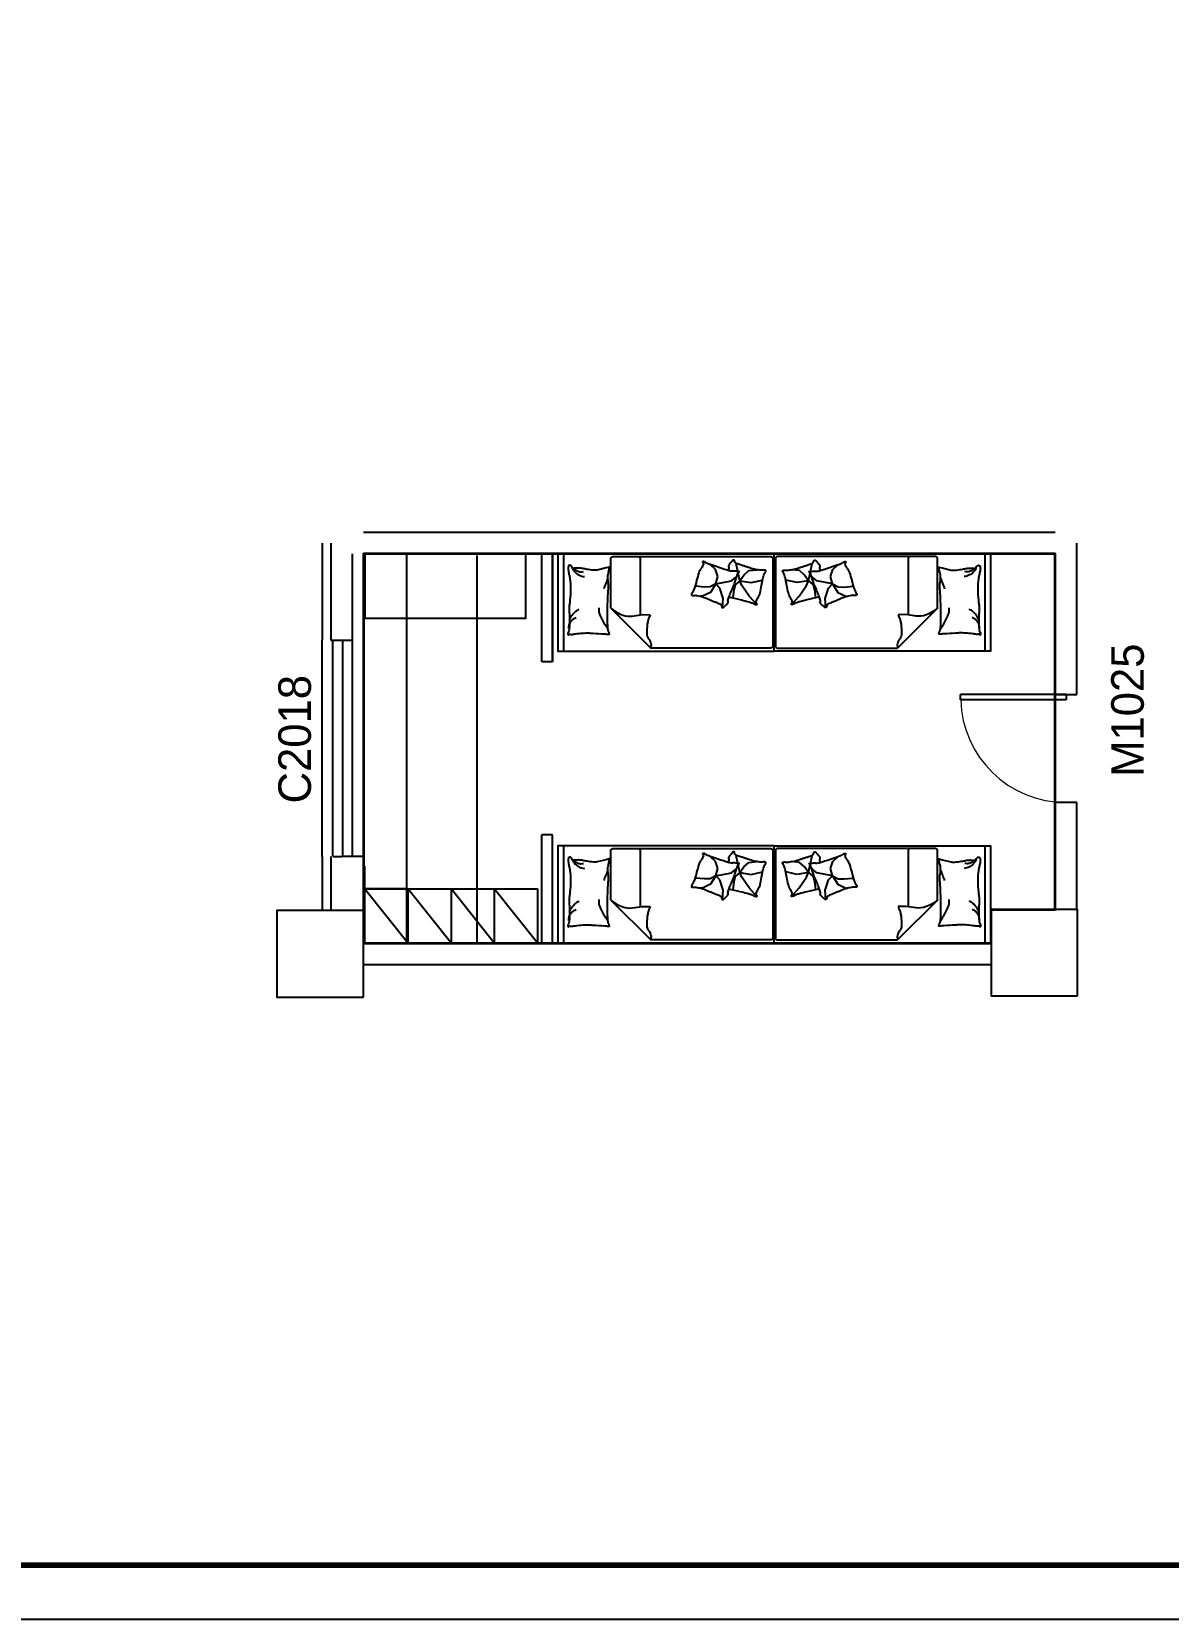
# Model space of a CAD drawing. Extents: x 39238 to 748440, y -374049 to 522939.
# Drawn here: x 689671 to 700183, y 214291 to 228976 of the extents above; entities that cross this region are included whole.
import ezdxf

# ---------------------------------------------------------------- set-up
doc = ezdxf.new("R2010")
doc.units = 0
doc.header["$LTSCALE"] = 1000
doc.header["$MEASUREMENT"] = 0
for name, color, linetype in [('COLUMN', 9, 'Continuous'), ('LVTRY', 6, 'Continuous'), ('PUB_TITLE', 7, 'Continuous'), ('SURFACE', 6, 'Continuous'), ('WALL', 2, 'Continuous'), ('WINDOW', 4, 'Continuous'), ('WINDOW_TEXT', 7, 'Continuous'), ('家具', 8, 'Continuous')]:
    doc.layers.add(name, color=color, linetype=linetype)
doc.layers.add('砼柱', color=2, linetype='Continuous', lineweight=35)
doc.styles.add('_TCH_WINDOW', font='AcadEref.ttf', dxfattribs={"height": 3.5, "bigfont": 'GBCBIG'})
doc.styles.add('DIM_FONT', font='simplex_.ttf', dxfattribs={"width": 0.7, "bigfont": 'GBCBIG'})

# ---------------------------------------------------------------- blocks, each defined once
blk = doc.blocks.new('$TCHSYS$WIN2D')
for p, q in [((-0.5, 0.5), (0.5, 0.5)), ((0.5, 0.1667), (-0.5, 0.1667)), ((0.5, -0.1667), (-0.5, -0.1667)), ((-0.5, -0.5), (0.5, -0.5))]:
    blk.add_line(p, q)
blk = doc.blocks.new('M_C55HKH')
for p, q in [((0, -52), (900, -52)), ((26, -509), (26, -1968)), ((503, -489), (46, -489)), ((503, -489), (872, -858)), ((46, -761), (564, -761)), ((872, -1968), (872, -858)), ((299, -1273), (295, -1270)), ((307, -1352), (299, -1273)), ((393, -1337), (392, -1318)), ((146, -1456), (100, -1409)), ((211, -1478), (146, -1456)), ((278, -1459), (211, -1478)), ((278, -1459), (251, -1606)), ((278, -1459), (305, -1407)), ((278, -1459), (357, -1410)), ((317, -1498), (278, -1459)), ((305, -1407), (307, -1352)), ((357, -1410), (393, -1337)), ((251, -1606), (219, -1643)), ((412, -1527), (317, -1498)), ((495, -1523), (412, -1527)), ((163, -1664), (89, -1649)), ((196, -1718), (154, -1766)), ((249, -1682), (175, -1667)), ((249, -1682), (196, -1718)), ((219, -1643), (211, -1652)), ((249, -1682), (286, -1639)), ((249, -1682), (266, -1787)), ((292, -1700), (249, -1682)), ((286, -1639), (333, -1628)), ((391, -1769), (292, -1700)), ((333, -1628), (405, -1618)), ((154, -1766), (147, -1841)), ((266, -1787), (243, -1892)), ((469, -1839), (391, -1769)), ((46, -1988), (852, -1988))]:
    blk.add_line(p, q)
blk.add_lwpolyline([(0, -2000), (0, 0), (900, 0), (900, -2000)], close=True)
for points in [[(135, -134, -0.263368), (107, -115, -0.494818), (116, -96, -0.049225), (134, -94, -0.036831), (158, -96, -0.031893), (196, -104, 0.035782), (230, -111, 0.032941), (319, -117, 0.026564), (430, -111, 0.017905), (468, -106, -0.033397), (488, -104, -0.03204), (525, -104, 0.018442), (590, -107, 0.010837), (654, -107, 0.014624), (702, -104, 0.111249), (725, -96, -0.153708), (742, -92, -0.076444), (749, -94, -0.215512), (751, -96, -0.585858), (748, -99, 0.363489), (744, -102, 0.191716), (743, -113, -0.129675), (745, -130, -0.01735), (742, -147, 0.019326), (740, -162, 0.018818), (733, -230, 0.021828), (732, -289, 0.006204), (734, -323, 0.001963), (740, -430, 0.028341), (744, -466, -0.117014), (744, -475, -0.36606), (742, -476, -0.03973), (728, -473, -0.048309), (715, -468, 0.062981), (704, -464, 0.04058), (681, -461, 0.014345), (614, -458, 0.005484), (488, -459, 0.007153), (392, -462, 0.008762), (350, -465, -0.008153), (304, -468, -0.06251), (247, -463, 0.078669), (201, -461, 0.047825), (179, -466, -0.034494), (148, -473, -0.023571), (123, -476, -0.510228), (122, -475), (129, -445), (150, -363, 0.073041), (152, -343, 0.023305), (146, -282, 0.018299), (142, -259, -0.01097), (135, -221, -0.042281), (132, -187, -0.027201), (135, -133)], [(135, -134, -0.077379), (170, -159, -0.077379), (195, -194, -0.047525), (205, -218, -0.047525), (210, -244)], [(609, -107, 0.027842), (585, -118, 0.048685), (573, -126, 0.023666), (545, -150, 0.031223), (526, -171, 0.046801), (521, -179, 0.023191), (513, -196)], [(691, -102, 0.088153), (656, -105, 0.088153), (625, -120, 0.077547), (604, -142, 0.077547), (590, -169)], [(133, -150, -0.05369), (148, -163, -0.070312), (156, -175, -0.015448), (159, -183, -0.013244), (163, -194, -0.082127), (166, -212, -0.064164), (163, -235)], [(225, -460, 0.009729), (253, -451, 0.009729), (280, -441, 0.007971), (301, -432, 0.007971), (323, -423)], [(695, -462, 0.016108), (656, -436, 0.024599), (629, -421, 0.009477), (580, -397, 0.015937), (550, -385, 0.072521), (534, -381, 0.033339), (498, -381)], [(503, -489, -0.085272), (566, -599, -0.124044), (575, -686), (562, -782), (563, -854)], [(563, -854, -0.027362), (602, -838, -0.040834), (629, -830, -0.038441), (717, -821, -0.076528), (761, -826, -0.103649), (788, -840, 0.093398), (818, -857, 0.072727), (841, -861, 0.052315), (872, -858)], [(400, -1581, 0.025626), (402, -1591, 0.0108), (426, -1697, 0.00456), (445, -1769, 0.01125), (454, -1797, 0.069394), (462, -1813, -0.079756), (468, -1827, -0.106399), (469, -1839, -0.328642), (466, -1842, -0.299547), (461, -1840, 0.189917), (454, -1835, 0.033518), (446, -1833, 0.075627), (442, -1833, 0.053489), (436, -1835, 0.017838), (418, -1843, 0.038394), (397, -1855, -0.059529), (384, -1862, -0.035943), (362, -1869, -0.011245), (291, -1884, -0.006203), (259, -1889, 0.010783), (241, -1893, 0.019485), (230, -1895, 0.005062), (188, -1908, 0.101392), (167, -1919, -0.223768), (156, -1922, -0.25558), (153, -1920, -0.081563), (150, -1907, -0.071805), (151, -1893, 0.069985), (152, -1879, 0.03546), (145, -1831, 0.029432), (130, -1774, 0.001554), (121, -1746, -0.00152), (112, -1718, -0.004735), (102, -1689, 0.00382), (91, -1653, 0.296001), (66, -1634, -0.649774), (61, -1616, -0.02319), (65, -1613, 0.0288), (68, -1610, 0.005727), (73, -1605, -0.004358), (80, -1599, -0.027528), (94, -1586, -0.046214), (104, -1580, -0.194121), (117, -1579, 0.133719), (137, -1580, 0.005779), (155, -1575, 0.008882)]]:
    blk.add_lwpolyline(points, format="xyb")
blk.add_lwpolyline([(345, -1251, 0.101392), (366, -1238, -0.223768), (377, -1234, -0.25558), (380, -1236, -0.081563), (384, -1249, -0.071805), (384, -1263, 0.069985), (384, -1277, 0.03546), (394, -1324, 0.029432), (414, -1380, 0.001554), (425, -1407, -0.00152), (437, -1434, -0.004735), (448, -1462, 0.00382), (462, -1497, 0.296001), (488, -1515, -0.649774), (495, -1532, -0.02319), (491, -1536, 0.0288), (488, -1539, 0.005727), (484, -1544, -0.004358), (478, -1551, -0.027528), (464, -1564, -0.046214), (455, -1571, -0.194121), (442, -1573, 0.133719), (422, -1574, 0.011505), (387, -1586, 0.008882), (343, -1604, 0.012426), (286, -1629, -0.033612), (264, -1637), (218, -1652), (182, -1663, 0.224341), (170, -1674, -0.722772), (163, -1673, -0.103513), (163, -1670, 0.053465), (163, -1664, 0.030109), (161, -1646, -0.031436), (159, -1628, -0.05324), (160, -1616, 0.05518), (161, -1604, 0.056271), (157, -1583, 0.0108), (124, -1480, 0.00456), (100, -1409, 0.01125), (89, -1381, 0.069394), (80, -1366, -0.079756), (73, -1353, -0.106399), (71, -1341, -0.328642), (74, -1338, -0.299547), (79, -1340, 0.189917), (86, -1344, 0.033518), (94, -1345, 0.075627), (98, -1345, 0.053489), (104, -1343, 0.017838), (122, -1333, 0.038394), (141, -1319, -0.059529), (154, -1311, -0.035943), (175, -1303, -0.011245), (245, -1283, -0.006203), (276, -1275, 0.010783), (295, -1270, 0.019485), (305, -1266, 0.005062)], format="xyb", close=True)
for centre, start, end in [((46, -509), 90, 180), ((46, -741), 180, 270), ((46, -1968), 180, 270), ((852, -1968), 270, 0)]:
    blk.add_arc(centre, 20, start, end)
at = {"style": 'DIM_FONT', "width": 0.8, "flags": 9}
for tag in ['XSIZE', 'YSIZE']:
    blk.add_attdef(tag, (0, 0), '', height=0.5, dxfattribs=at)
blk = doc.blocks.new('sde')
for p, q in [((193374, 243331), (193879, 243331)), ((193374, 243331), (193374, 242931)), ((193874, 243331), (193374, 242931)), ((193874, 242931), (193874, 243331)), ((193874, 243331), (193874, 241732)), ((193374, 242931), (193874, 242931)), ((193874, 242931), (193374, 242531)), ((193374, 242531), (193874, 242531)), ((193874, 242531), (193374, 242131)), ((193374, 242131), (193874, 242131)), ((193874, 242131), (193374, 241732)), ((193374, 241732), (193874, 241732)), ((193374, 241695), (194374, 241695)), ((193374, 241595), (194374, 241595)), ((193374, 241595), (194374, 241595)), ((194374, 241595), (194374, 241695)), ((195974, 241695), (196974, 241695)), ((195974, 241595), (195974, 241695)), ((195974, 241595), (196974, 241595)), ((196974, 241595), (195974, 241595))]:
    blk.add_line(p, q)
at = {"layer": 'LVTRY'}
blk.add_lwpolyline([(196975, 243327), (196975, 241846), (196375, 241846), (196375, 243327)], close=True, dxfattribs=at)
at = {"layer": 'WALL'}
blk.add_line((193674, 243331), (194084, 243330), dxfattribs=at)
at = {"layer": '家具', "xscale": -1, "rotation": 359.9999999533093}
for p in [(194274, 241545), (196974, 241545)]:
    blk.add_blockref('M_C55HKH', p, dxfattribs=at)
at = {"layer": '家具', "rotation": 179.9999999533093}
for p in [(194274, 237545), (196974, 237545)]:
    blk.add_blockref('M_C55HKH', p, dxfattribs=at)
blk = doc.blocks.new('_FZHK')
blk.add_lwpolyline([(-0.5, -0.5), (0.5, -0.5), (0.5, 0.5), (-0.5, 0.5)], close=True)
blk = doc.blocks.new('$DorLib2D$00000001')
for p, q in [((0.45, 0.975), (0.5, 0.975)), ((0.45, 0), (0.45, 0.975)), ((0.5, 0), (0.5, 0.975)), ((0.5, 0), (0.45, 0))]:
    blk.add_line(p, q)
at = {"lineweight": 13}
blk.add_arc((0.475, 0), 0.975, 91.4693, 180, dxfattribs=at)
blk = doc.blocks.new('trh')
at = {"const_width": 20}
for points in [[(361574, 221212), (365175, 221212)], [(361559, 220561), (365159, 220561)]]:
    blk.add_lwpolyline(points, dxfattribs=at)
at = {"layer": 'SURFACE'}
for p, q in [((362374, 221992), (361874, 221992)), ((362374, 221992), (361874, 221992)), ((362374, 221892), (362374, 221812)), ((362374, 221892), (362374, 221812)), ((365274, 221992), (364374, 221992)), ((365274, 221992), (364374, 221992)), ((364374, 221892), (364374, 221812)), ((364374, 221892), (364374, 221812))]:
    blk.add_line(p, q, dxfattribs=at)
at = {"layer": 'WALL'}
for p, q in [((362374, 221912), (361874, 221912)), ((365274, 221912), (364374, 221912)), ((364374, 221912), (364374, 221712)), ((362374, 221612), (362374, 221812)), ((361374, 221612), (361374, 215812)), ((361574, 221612), (361574, 215812)), ((361874, 221612), (362374, 221612)), ((364374, 221712), (365174, 221712)), ((365174, 221612), (365174, 215212)), ((365374, 221612), (365374, 215212)), ((362874, 215212), (361874, 215212)), ((362874, 215012), (362874, 215212)), ((365174, 215212), (363874, 215212)), ((363874, 215212), (363874, 215012)), ((361874, 215012), (362874, 215012)), ((363874, 215012), (365274, 215012))]:
    blk.add_line(p, q, dxfattribs=at)
blk.add_blockref('sde', (168200, -21733))
at = {"layer": 'COLUMN', "xscale": 800, "yscale": 800, "zscale": 800, "rotation": 359.9999999525172}
for p in [(361474, 222012), (361485, 215406)]:
    blk.add_blockref('_FZHK', p, dxfattribs=at)
at = {"layer": 'WINDOW'}
ref = blk.add_blockref('$TCHSYS$WIN2D', (363374, 221852), dxfattribs=dict(at, xscale=-2000, yscale=280, zscale=-2000, rotation=180.0000000092106))
ref.add_attrib('A', 'C2018', (362865, 222097), dxfattribs={"layer": 'WINDOW_TEXT', "height": 301.6, "rotation": 0, "style": '_TCH_WINDOW'})
ref = blk.add_blockref('$DorLib2D$00000001', (363374, 215112), dxfattribs=dict(at, xscale=1000, yscale=1000, zscale=1000, rotation=359.9999999505605))
ref.add_attrib('A', 'M1025', (363111, 214393), dxfattribs={"layer": 'WINDOW_TEXT', "height": 301.6, "style": '_TCH_WINDOW'})

msp = doc.modelspace()

# ---------------------------------------------------------------- linework, layer by layer
at = {"layer": 'PUB_TITLE'}
msp.add_lwpolyline([(668646, 214291), (710696, 214291), (710696, 243991), (668646, 243991)], close=True, dxfattribs=at)
at = {"layer": 'PUB_TITLE', "const_width": 50}
msp.add_lwpolyline([(669896, 214791), (710196, 214791), (710196, 243491), (669896, 243491)], close=True, dxfattribs=at)
at = {"layer": '砼柱'}
msp.add_lwpolyline([(699138, 220846), (699138, 224146), (692738, 224146), (692738, 220846), (692738, 220546), (698538, 220546), (698545, 220546), (698545, 220856), (699138, 220856)], close=True, dxfattribs=at)

# ---------------------------------------------------------------- block references
at = {"rotation": 90}
msp.add_blockref('trh', (914350, -141028), dxfattribs=at)

doc.saveas('drawing.dxf')
